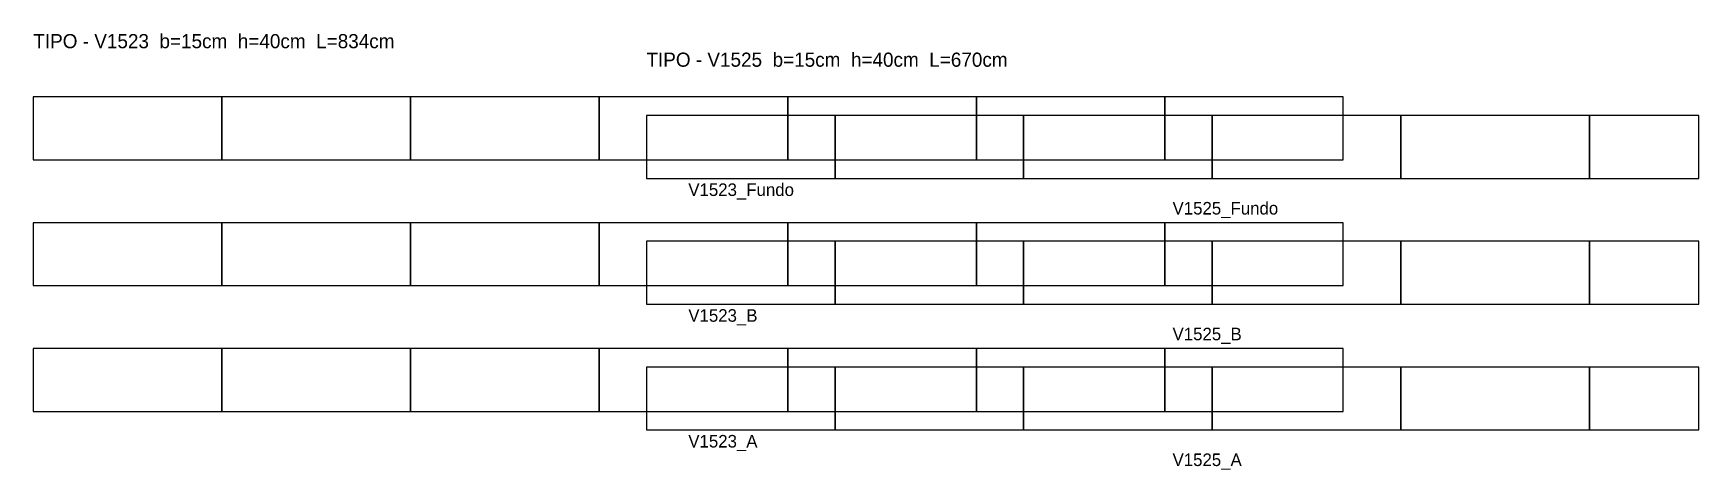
# Model space of a CAD drawing. Header units: metres. Extents: x -378 to 9631, y -12925 to 11375.
# Drawn here: x 6585 to 7644, y 11097 to 11375 of the extents above; entities that cross this region are included whole.
import ezdxf

# ---------------------------------------------------------------- set-up
doc = ezdxf.new("R2010")
doc.units = ezdxf.units.M

msp = doc.modelspace()

# ---------------------------------------------------------------- linework, layer by layer
at = {"layer": 'Paineis'}
for points in [[(6584.67, 11294.19), (6704.67, 11294.19), (6704.67, 11334.19), (6584.67, 11334.19)], [(6704.67, 11294.19), (6824.67, 11294.19), (6824.67, 11334.19), (6704.67, 11334.19)], [(6824.67, 11294.19), (6944.67, 11294.19), (6944.67, 11334.19), (6824.67, 11334.19)], [(6944.67, 11294.19), (7064.67, 11294.19), (7064.67, 11334.19), (6944.67, 11334.19)], [(7064.67, 11294.19), (7184.67, 11294.19), (7184.67, 11334.19), (7064.67, 11334.19)], [(7184.67, 11294.19), (7304.67, 11294.19), (7304.67, 11334.19), (7184.67, 11334.19)], [(7304.67, 11294.19), (7418.17, 11294.19), (7418.17, 11334.19), (7304.67, 11334.19)], [(6974.77, 11282.4), (7094.77, 11282.4), (7094.77, 11322.4), (6974.77, 11322.4)], [(7094.77, 11282.4), (7214.77, 11282.4), (7214.77, 11322.4), (7094.77, 11322.4)], [(7214.77, 11282.4), (7334.77, 11282.4), (7334.77, 11322.4), (7214.77, 11322.4)], [(7334.77, 11282.4), (7454.77, 11282.4), (7454.77, 11322.4), (7334.77, 11322.4)], [(7454.77, 11282.4), (7574.77, 11282.4), (7574.77, 11322.4), (7454.77, 11322.4)], [(7574.77, 11282.4), (7644.27, 11282.4), (7644.27, 11322.4), (7574.77, 11322.4)], [(6584.67, 11214.19), (6704.67, 11214.19), (6704.67, 11254.19), (6584.67, 11254.19)], [(6704.67, 11214.19), (6824.67, 11214.19), (6824.67, 11254.19), (6704.67, 11254.19)], [(6824.67, 11214.19), (6944.67, 11214.19), (6944.67, 11254.19), (6824.67, 11254.19)], [(6944.67, 11214.19), (7064.67, 11214.19), (7064.67, 11254.19), (6944.67, 11254.19)], [(7064.67, 11214.19), (7184.67, 11214.19), (7184.67, 11254.19), (7064.67, 11254.19)], [(7184.67, 11214.19), (7304.67, 11214.19), (7304.67, 11254.19), (7184.67, 11254.19)], [(7304.67, 11214.19), (7418.17, 11214.19), (7418.17, 11254.19), (7304.67, 11254.19)], [(6974.77, 11202.4), (7094.77, 11202.4), (7094.77, 11242.4), (6974.77, 11242.4)], [(7094.77, 11202.4), (7214.77, 11202.4), (7214.77, 11242.4), (7094.77, 11242.4)], [(7214.77, 11202.4), (7334.77, 11202.4), (7334.77, 11242.4), (7214.77, 11242.4)], [(7334.77, 11202.4), (7454.77, 11202.4), (7454.77, 11242.4), (7334.77, 11242.4)], [(7454.77, 11202.4), (7574.77, 11202.4), (7574.77, 11242.4), (7454.77, 11242.4)], [(7574.77, 11202.4), (7644.27, 11202.4), (7644.27, 11242.4), (7574.77, 11242.4)], [(6584.67, 11134.19), (6704.67, 11134.19), (6704.67, 11174.19), (6584.67, 11174.19)], [(6704.67, 11134.19), (6824.67, 11134.19), (6824.67, 11174.19), (6704.67, 11174.19)], [(6824.67, 11134.19), (6944.67, 11134.19), (6944.67, 11174.19), (6824.67, 11174.19)], [(6944.67, 11134.19), (7064.67, 11134.19), (7064.67, 11174.19), (6944.67, 11174.19)], [(7064.67, 11134.19), (7184.67, 11134.19), (7184.67, 11174.19), (7064.67, 11174.19)], [(7184.67, 11134.19), (7304.67, 11134.19), (7304.67, 11174.19), (7184.67, 11174.19)], [(7304.67, 11134.19), (7418.17, 11134.19), (7418.17, 11174.19), (7304.67, 11174.19)], [(6974.77, 11122.4), (7094.77, 11122.4), (7094.77, 11162.4), (6974.77, 11162.4)], [(7094.77, 11122.4), (7214.77, 11122.4), (7214.77, 11162.4), (7094.77, 11162.4)], [(7214.77, 11122.4), (7334.77, 11122.4), (7334.77, 11162.4), (7214.77, 11162.4)], [(7334.77, 11122.4), (7454.77, 11122.4), (7454.77, 11162.4), (7334.77, 11162.4)], [(7454.77, 11122.4), (7574.77, 11122.4), (7574.77, 11162.4), (7454.77, 11162.4)], [(7574.77, 11122.4), (7644.27, 11122.4), (7644.27, 11162.4), (7574.77, 11162.4)]]:
    msp.add_lwpolyline(points, close=True, dxfattribs=at)

# ---------------------------------------------------------------- texts
at = {"layer": 'NOMENCLATURA', "char_height": 9, "attachment_point": 1}
for s, insert in [('TIPO - V1523  b=15cm  h=40cm  L=834cm', (6584.67, 11374.19)), ('TIPO - V1525  b=15cm  h=40cm  L=670cm', (6974.77, 11362.4))]:
    msp.add_mtext(s, dxfattribs=dict(at, insert=insert))
at = {"layer": 'Texto Secao', "char_height": 8, "attachment_point": 1}
for s, insert in [('V1523_Fundo', (7001.42, 11279.19)), ('V1525_Fundo', (7309.52, 11267.4)), ('V1523_B', (7001.42, 11199.19)), ('V1525_B', (7309.52, 11187.4)), ('V1523_A', (7001.42, 11119.19)), ('V1525_A', (7309.52, 11107.4))]:
    msp.add_mtext(s, dxfattribs=dict(at, insert=insert))

doc.saveas('drawing.dxf')
